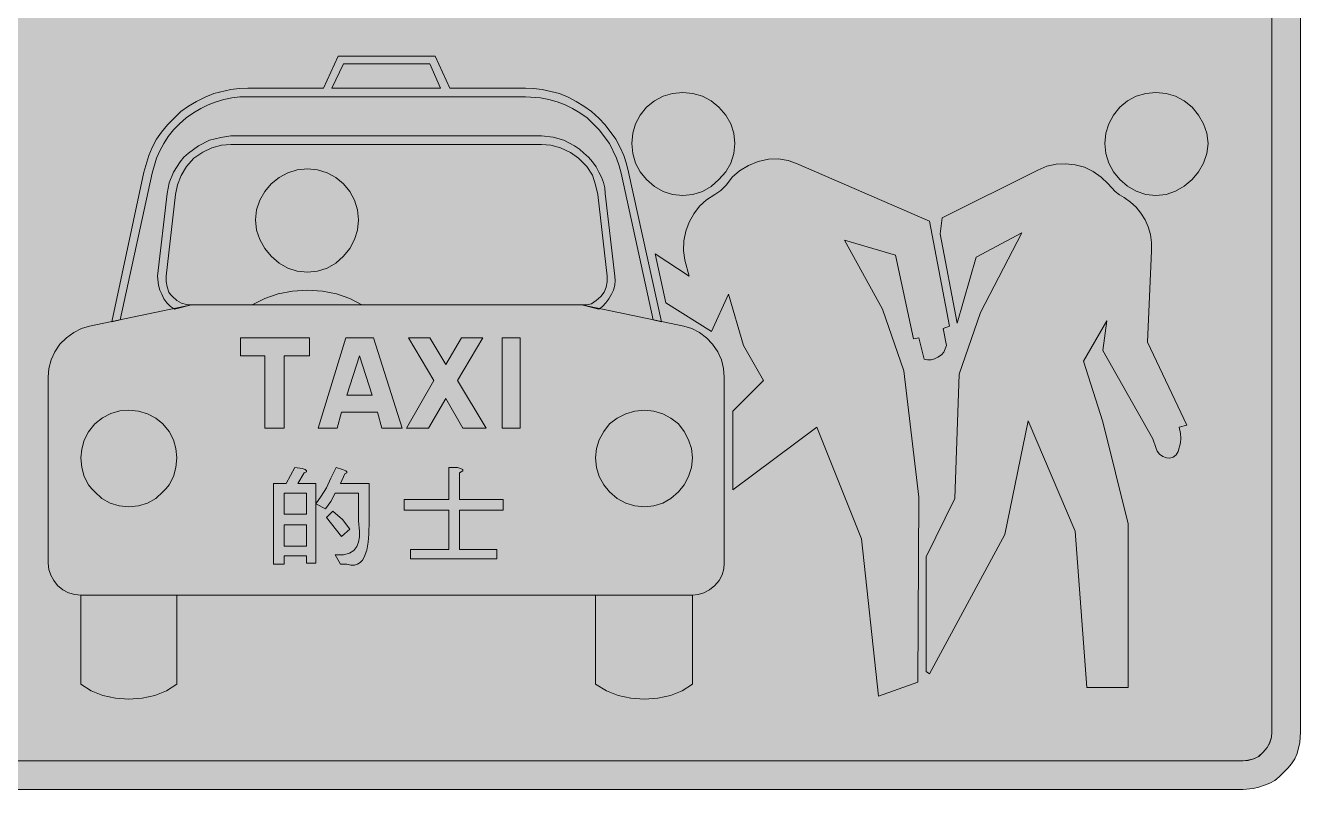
# Model space of a CAD drawing. Header units: metres. Extents: x 94 to 476, y 5 to 264.
# Drawn here: x 259.8 to 475.6, y 4.9 to 134.3 of the extents above; entities that cross this region are included whole.
import ezdxf

# ---------------------------------------------------------------- set-up
doc = ezdxf.new("R2010")
doc.units = ezdxf.units.M
for name, color, linetype, true_color in [('FILL_BLACK_000000', 7, 'Continuous', 0x000000), ('FILL_LIME_00FF00', 7, 'Continuous', 0x00ff00), ('FILL_WHITE_FFFFFF', 7, 'Continuous', 0xffffff)]:
    doc.layers.add(name, color=color, linetype=linetype, true_color=true_color)

msp = doc.modelspace()

# ---------------------------------------------------------------- hatches: boundary and pattern name
at = {"layer": 'FILL_BLACK_000000', "true_color": 0x000000}
h = msp.add_hatch(color=7, dxfattribs=at)
h.dxf.hatch_style = 1
h.paths.add_polyline_path([(468.56, 263.32), (469.5, 262.98), (470.41, 262.64), (471.25, 262.17), (472.03, 261.56), (472.74, 260.82), (473.49, 260.11), (474.11, 259.33), (474.64, 258.49), (475.08, 257.58), (475.48, 255.71), (475.62, 253.98), (475.62, 14.58), (475.48, 12.85), (475.08, 10.98), (474.64, 10.07), (474.11, 9.22), (473.49, 8.45), (472.74, 7.74), (472.03, 7), (471.25, 6.39), (470.41, 5.92), (469.5, 5.58), (468.56, 5.24), (467.63, 5.02), (465.9, 4.86), (103.92, 4.86), (102.19, 5.02), (101.26, 5.24), (100.32, 5.58), (99.41, 5.92), (98.56, 6.39), (97.79, 7), (97.08, 7.74), (96.33, 8.45), (95.71, 9.22), (95.18, 10.07), (94.74, 10.98), (94.33, 12.85), (94.2, 14.58), (94.2, 253.98), (94.33, 255.71), (94.74, 257.58), (95.18, 258.49), (95.71, 259.33), (96.33, 260.11), (97.08, 260.82), (97.79, 261.56), (98.56, 262.17), (99.41, 262.64), (100.32, 262.98), (101.26, 263.32), (102.19, 263.54), (103.92, 263.7), (465.9, 263.7), (467.63, 263.54), (468.56, 263.32)])
h.paths.add_polyline_path([(103.02, 258.73), (102.12, 258.48), (101.24, 258.07), (100.83, 257.77), (100.5, 257.4), (99.82, 256.59), (99.42, 255.78), (99.1, 254.81), (99.06, 253.98), (99.06, 14.58), (99.13, 13.74), (99.37, 12.87), (99.82, 12), (100.5, 11.16), (101.24, 10.48), (102.07, 10.03), (102.98, 9.79), (103.92, 9.72), (465.9, 9.72), (466.76, 9.79), (467.68, 10.03), (468.56, 10.48), (469.32, 11.16), (470, 12), (470.44, 12.87), (470.69, 13.74), (470.76, 14.58), (470.76, 253.98), (470.66, 254.96), (470.38, 255.88), (469.93, 256.7), (469.34, 257.42), (468.62, 258.01), (467.8, 258.46), (466.88, 258.74), (465.9, 258.84), (103.92, 258.84), (103.02, 258.73)], flags=16)
h = msp.add_hatch(color=7, dxfattribs=at)
h.dxf.hatch_style = 1
h.paths.add_polyline_path([(344.4, 123.66), (345.78, 123.6), (347.21, 123.41), (350.16, 122.76), (351.61, 122.16), (353, 121.43), (354.31, 120.61), (355.56, 119.7), (356.81, 118.59), (357.9, 117.43), (359.7, 115.02), (360.44, 113.64), (361.05, 112.23), (361.52, 110.82), (361.86, 109.44), (367.44, 84.06), (366, 84.42), (360.6, 109.26), (360.27, 110.5), (359.81, 111.78), (358.62, 114.3), (356.87, 116.59), (354.84, 118.62), (353.62, 119.5), (352.39, 120.24), (351.12, 120.85), (349.8, 121.32), (348.35, 121.76), (346.97, 122.04), (344.4, 122.22), (297.42, 122.22), (296.07, 122.18), (294.72, 122.04), (293.37, 121.76), (292.02, 121.32), (290.7, 120.85), (289.43, 120.24), (288.2, 119.5), (286.98, 118.62), (285.83, 117.64), (284.82, 116.59), (283.94, 115.48), (283.2, 114.3), (282.49, 113.06), (281.94, 111.78), (281.22, 109.26), (275.82, 84.42), (274.38, 84.06), (279.78, 109.44), (280.66, 112.23), (281.22, 113.64), (281.94, 115.02), (282.81, 116.23), (283.81, 117.43), (286.08, 119.7), (287.36, 120.61), (288.74, 121.43), (290.18, 122.16), (291.66, 122.76), (294.54, 123.41), (295.96, 123.6), (297.42, 123.66), (310.2, 123.66), (312.72, 129.06), (329.1, 129.06), (331.62, 123.66), (344.4, 123.66)])
h.paths.add_polyline_path([(313.62, 127.8), (311.64, 123.66), (330, 123.66), (328.2, 127.8), (313.62, 127.8)], flags=16)
h = msp.add_hatch(color=7, dxfattribs=at)
h.dxf.hatch_style = 1
h.paths.add_polyline_path([(362.57, 116.02), (363.05, 117.63), (363.84, 119.11), (364.92, 120.42), (366.23, 121.5), (367.71, 122.29), (369.32, 122.77), (371.04, 122.94), (372.76, 122.77), (374.37, 122.29), (375.85, 121.5), (377.16, 120.42), (378.34, 119.11), (379.19, 117.63), (379.69, 116.02), (379.86, 114.3), (379.69, 112.58), (379.19, 110.97), (378.34, 109.49), (377.16, 108.18), (375.85, 107), (374.37, 106.15), (372.76, 105.65), (371.04, 105.48), (369.32, 105.65), (367.71, 106.15), (366.23, 107), (364.92, 108.18), (363.84, 109.49), (363.05, 110.97), (362.57, 112.58), (362.4, 114.3), (362.57, 116.02)])
h = msp.add_hatch(color=7, dxfattribs=at)
h.dxf.hatch_style = 1
h.paths.add_polyline_path([(442.67, 116.02), (443.15, 117.63), (443.94, 119.11), (445.02, 120.42), (446.33, 121.5), (447.81, 122.29), (449.42, 122.77), (451.14, 122.94), (452.86, 122.77), (454.47, 122.29), (455.95, 121.5), (457.26, 120.42), (458.37, 119.11), (459.22, 117.63), (459.77, 116.02), (459.96, 114.3), (459.77, 112.58), (459.22, 110.97), (458.37, 109.49), (457.26, 108.18), (455.95, 107.07), (454.47, 106.22), (452.86, 105.67), (451.14, 105.48), (449.42, 105.67), (447.81, 106.22), (446.33, 107.07), (445.02, 108.18), (443.94, 109.49), (443.15, 110.97), (442.67, 112.58), (442.5, 114.3), (442.67, 116.02)])
h = msp.add_hatch(color=7, dxfattribs=at)
h.dxf.hatch_style = 1
h.paths.add_polyline_path([(292.92, 113.98), (291.32, 113.56), (289.76, 112.83), (288.24, 111.78), (287.03, 110.37), (286.1, 108.85), (285.48, 107.27), (285.18, 105.66), (283.56, 91.8), (283.58, 90.9), (283.74, 90), (284.05, 89.12), (284.3, 88.71), (284.64, 88.38), (285.37, 87.7), (286.19, 87.25), (287.04, 87.01), (287.88, 86.94), (285, 86.22), (284.33, 86.69), (283.72, 87.28), (283.2, 87.97), (282.84, 88.74), (282.5, 89.47), (282.28, 90.27), (282.12, 91.8), (283.74, 105.84), (284.1, 107.64), (284.82, 109.44), (285.94, 111.19), (286.59, 111.97), (287.34, 112.68), (289.07, 113.89), (290.94, 114.84), (292.81, 115.33), (294.54, 115.56), (347.1, 115.56), (349.08, 115.38), (350.88, 114.84), (352.73, 113.89), (353.56, 113.32), (354.3, 112.68), (355.07, 111.97), (355.76, 111.19), (356.35, 110.35), (356.82, 109.44), (357.29, 108.6), (357.63, 107.71), (357.83, 106.78), (357.9, 105.84), (359.52, 91.8), (359.59, 91.07), (359.52, 90.27), (359.32, 89.47), (358.98, 88.74), (358.54, 87.97), (358.03, 87.28), (357.46, 86.69), (356.82, 86.22), (353.94, 86.94), (354.75, 86.96), (355.56, 87.12), (356.37, 87.68), (357.18, 88.38), (357.73, 89.12), (358.06, 89.95), (358.22, 90.86), (358.26, 91.8), (356.64, 105.66), (356.26, 107.28), (355.74, 108.9), (354.77, 110.41), (353.4, 111.78), (352.01, 112.75), (350.34, 113.58), (348.72, 113.98), (347.1, 114.12), (294.54, 114.12), (292.92, 113.98)])
h = msp.add_hatch(color=7, dxfattribs=at)
h.dxf.hatch_style = 1
h.paths.add_polyline_path([(381.3, 80.1), (378.78, 88.74), (375.9, 82.44), (368.16, 87.3), (366.36, 95.58), (372.12, 91.8), (371.4, 94.5), (371.16, 96.15), (371.22, 97.81), (371.55, 99.44), (372.12, 100.98), (372.9, 102.39), (373.87, 103.66), (375.06, 104.75), (376.44, 105.66), (377.5, 106.33), (378.42, 107.28), (379.39, 108.56), (380.65, 109.66), (382.14, 110.57), (383.82, 111.24), (385.57, 111.61), (387.26, 111.67), (388.86, 111.42), (390.3, 110.88), (412.8, 101.16), (416.22, 83.34), (415.14, 82.98), (415.68, 80.1), (415.23, 78.97), (414.82, 78.48), (414.24, 78.12), (413.67, 77.81), (413.07, 77.67), (412.47, 77.66), (411.9, 77.76), (411, 81.36), (410.1, 81.18), (407.04, 95.4), (398.4, 97.92), (404.88, 86.22), (408.48, 75.78), (411, 54.36), (410.82, 23.04), (404.16, 20.7), (401.28, 47.34), (393.72, 66.24), (379.5, 55.62), (379.5, 68.94), (384.72, 74.16), (381.3, 80.1)])
h = msp.add_hatch(color=7, dxfattribs=at)
h.dxf.hatch_style = 1
h.paths.add_polyline_path([(414.6, 99), (414.96, 101.7), (431.16, 109.8), (432.68, 110.45), (434.24, 110.79), (435.84, 110.86), (437.46, 110.7), (439.04, 110.27), (440.52, 109.55), (441.86, 108.6), (443.04, 107.46), (444.26, 106.15), (444.96, 105.59), (445.74, 105.12), (446.83, 104.37), (447.79, 103.49), (448.61, 102.48), (449.3, 101.36), (449.83, 100.15), (450.2, 98.87), (450.4, 97.52), (450.42, 96.12), (449.7, 80.64), (456.36, 66.6), (455.1, 66.24), (455.28, 65.16), (455.35, 64.35), (455.3, 63.56), (454.92, 62.1), (454.56, 61.53), (454.07, 61.15), (453.5, 60.99), (452.94, 61.02), (452.3, 61.25), (451.77, 61.65), (451.37, 62.18), (451.14, 62.82), (450.6, 64.26), (442.14, 79.2), (442.86, 84.24), (438.9, 77.4), (442.14, 67.14), (446.46, 49.86), (446.46, 22.14), (439.44, 22.14), (437.46, 48.6), (429.54, 67.32), (425.58, 48.06), (412.8, 24.48), (412.26, 24.84), (412.26, 44.28), (417.12, 54.18), (417.84, 75.24), (421.44, 85.68), (428.46, 99.18), (420.72, 95.04), (417.48, 83.88), (414.6, 99)])
h = msp.add_hatch(color=7, dxfattribs=at)
h.dxf.hatch_style = 1
h.paths.add_polyline_path([(298.87, 103.06), (299.42, 104.67), (300.27, 106.15), (301.38, 107.46), (302.69, 108.54), (304.17, 109.33), (305.78, 109.81), (307.5, 109.98), (309.22, 109.81), (310.83, 109.33), (312.31, 108.54), (313.62, 107.46), (314.7, 106.15), (315.49, 104.67), (315.97, 103.06), (316.14, 101.34), (315.97, 99.62), (315.49, 98.01), (314.7, 96.53), (313.62, 95.22), (312.31, 94.04), (310.83, 93.19), (309.22, 92.69), (307.5, 92.52), (305.78, 92.69), (304.17, 93.19), (302.69, 94.04), (301.38, 95.22), (300.27, 96.53), (299.42, 98.01), (298.87, 99.62), (298.68, 101.34), (298.87, 103.06)])
h = msp.add_hatch(color=7, dxfattribs=at)
h.dxf.hatch_style = 1
h.paths.add_polyline_path([(300.26, 88.02), (302.55, 88.81), (304.97, 89.29), (307.5, 89.46), (310.02, 89.29), (312.43, 88.81), (314.66, 88.02), (316.68, 86.94), (298.14, 86.94), (300.26, 88.02)])
h = msp.add_hatch(color=7, dxfattribs=at)
h.dxf.hatch_style = 1
h.paths.add_polyline_path([(285.36, 37.8), (285.36, 22.68), (283.61, 21.6), (281.65, 20.81), (279.51, 20.33), (277.26, 20.16), (275.01, 20.33), (272.87, 20.81), (270.91, 21.6), (269.16, 22.68), (269.16, 37.8), (285.36, 37.8)])
h = msp.add_hatch(color=7, dxfattribs=at)
h.dxf.hatch_style = 1
h.paths.add_polyline_path([(356.28, 37.8), (372.66, 37.8), (372.66, 22.68), (370.91, 21.6), (368.95, 20.81), (366.81, 20.33), (364.56, 20.16), (362.23, 20.33), (360.08, 20.81), (358.11, 21.6), (356.28, 22.68), (356.28, 37.8)])
at = {"layer": 'FILL_LIME_00FF00', "true_color": 0x00ff00}
h = msp.add_hatch(color=7, dxfattribs=at)
h.dxf.hatch_style = 1
h.paths.add_polyline_path([(266.07, 38.71), (265.2, 39.42), (264.57, 40.26), (264.05, 41.17), (263.71, 42.15), (263.58, 43.2), (263.58, 74.7), (263.71, 76.18), (264.1, 77.62), (264.72, 79), (265.56, 80.28), (266.7, 81.39), (267.94, 82.28), (269.26, 82.94), (270.6, 83.34), (287.88, 86.94), (353.94, 86.94), (371.22, 83.34), (372.56, 82.94), (373.85, 82.28), (375.04, 81.39), (376.08, 80.28), (377, 79), (377.61, 77.62), (377.95, 76.18), (378.06, 74.7), (378.06, 43.2), (377.98, 42.23), (377.72, 41.24), (377.22, 40.29), (376.44, 39.42), (375.57, 38.71), (374.62, 38.2), (373.63, 37.9), (372.66, 37.8), (269.16, 37.8), (268.09, 37.9), (267.04, 38.2), (266.07, 38.71)])
h.paths.add_polyline_path([(284.07, 65.5), (283.02, 66.78), (281.82, 67.75), (280.41, 68.49), (278.87, 68.96), (277.26, 69.12), (275.75, 68.98), (274.24, 68.56), (272.8, 67.83), (271.5, 66.78), (270.45, 65.47), (269.72, 64.03), (269.3, 62.53), (269.16, 61.02), (269.3, 59.41), (269.72, 57.87), (270.45, 56.46), (270.93, 55.83), (271.5, 55.26), (272.7, 54.18), (274.11, 53.39), (275.65, 52.91), (277.26, 52.74), (278.87, 52.91), (280.41, 53.39), (281.82, 54.18), (283.02, 55.26), (283.59, 55.83), (284.07, 56.46), (284.8, 57.87), (285.22, 59.41), (285.36, 61.02), (285.22, 62.6), (284.8, 64.1), (284.07, 65.5)], flags=16)
h.paths.add_polyline_path([(356.91, 57.87), (357.65, 56.46), (358.62, 55.26), (359.93, 54.18), (361.39, 53.39), (362.95, 52.91), (364.56, 52.74), (366.14, 52.91), (367.64, 53.39), (369.04, 54.18), (370.32, 55.26), (371.29, 56.46), (372.03, 57.87), (372.5, 59.41), (372.66, 61.02), (372.5, 62.6), (372.03, 64.1), (371.29, 65.5), (370.32, 66.78), (369.04, 67.75), (367.64, 68.49), (366.14, 68.96), (364.56, 69.12), (362.95, 68.96), (361.39, 68.49), (359.93, 67.75), (358.62, 66.78), (357.65, 65.5), (356.91, 64.1), (356.44, 62.6), (356.28, 61.02), (356.44, 59.41), (356.91, 57.87)], flags=16)
at = {"layer": 'FILL_WHITE_FFFFFF', "true_color": 0xffffff}
h = msp.add_hatch(color=7, dxfattribs=at)
h.dxf.hatch_style = 1
h.paths.add_polyline_path([(465.9, 258.84), (466.76, 258.77), (467.68, 258.52), (468.56, 258.08), (469.32, 257.4), (470, 256.56), (470.45, 255.69), (470.69, 254.82), (470.76, 253.98), (470.76, 14.58), (470.72, 13.75), (470.4, 12.78), (470, 11.97), (469.32, 11.16), (468.51, 10.48), (467.7, 10.08), (466.73, 9.83), (465.9, 9.72), (103.92, 9.72), (102.98, 9.79), (102.08, 10.03), (101.24, 10.48), (100.5, 11.16), (99.82, 12), (99.38, 12.87), (99.13, 13.74), (99.06, 14.58), (99.06, 253.98), (99.16, 254.96), (99.44, 255.88), (99.89, 256.7), (100.48, 257.42), (101.2, 258.01), (102.02, 258.46), (102.94, 258.74), (103.92, 258.84), (465.9, 258.84)])
h = msp.add_hatch(color=7, dxfattribs=at)
h.dxf.hatch_style = 1
h.paths.add_polyline_path([(303.54, 66.06), (300.3, 66.06), (300.3, 78.3), (296.16, 78.3), (296.16, 81.36), (307.86, 81.36), (307.86, 78.3), (303.54, 78.3), (303.54, 66.06)])
h = msp.add_hatch(color=7, dxfattribs=at)
h.dxf.hatch_style = 1
h.paths.add_polyline_path([(319.38, 68.76), (313.26, 68.76), (312.54, 66.06), (309.3, 66.06), (313.98, 81.36), (318.66, 81.36), (323.52, 66.06), (320.1, 66.06), (319.38, 68.76)])
h.paths.add_polyline_path([(314.16, 71.64), (318.48, 71.64), (316.32, 78.3), (314.16, 71.64)], flags=16)
h = msp.add_hatch(color=7, dxfattribs=at)
h.dxf.hatch_style = 1
h.paths.add_polyline_path([(328.2, 81.36), (330.9, 76.86), (333.6, 81.36), (337.2, 81.36), (332.88, 74.16), (337.74, 66.06), (333.78, 66.06), (330.9, 71.1), (328.02, 66.06), (324.24, 66.06), (328.92, 74.16), (324.6, 81.36), (328.2, 81.36)])
h = msp.add_hatch(color=7, dxfattribs=at)
h.dxf.hatch_style = 1
h.paths.add_polyline_path([(343.5, 81.36), (343.5, 66.06), (340.44, 66.06), (340.44, 81.36), (343.5, 81.36)])
h = msp.add_hatch(color=7, dxfattribs=at)
h.dxf.hatch_style = 1
h.paths.add_polyline_path([(307.32, 58.86), (307.32, 58.68), (306.96, 58.5), (305.88, 56.7), (308.94, 56.7), (308.94, 43.2), (307.32, 43.2), (307.32, 44.46), (303.54, 44.46), (303.54, 43.02), (301.74, 43.02), (301.74, 56.7), (303.9, 56.7), (305.34, 59.4), (306.6, 59.22), (307.14, 59.04), (307.32, 58.86)])
h.paths.add_polyline_path([(303.54, 55.08), (303.54, 51.48), (307.32, 51.48), (307.32, 55.08), (303.54, 55.08)], flags=16)
h.paths.add_polyline_path([(307.32, 49.68), (303.54, 49.68), (303.54, 46.08), (307.32, 46.08), (307.32, 49.68)], flags=16)
h = msp.add_hatch(color=7, dxfattribs=at)
h.dxf.hatch_style = 1
h.paths.add_polyline_path([(313.98, 58.86), (314.16, 58.68), (314.16, 58.5), (313.8, 58.32), (313.08, 56.7), (317.94, 56.7), (317.94, 50.4), (317.9, 48.13), (317.79, 46.75), (317.54, 45.39), (317.11, 44.2), (316.8, 43.72), (316.43, 43.32), (315.99, 43.03), (315.47, 42.88), (314.86, 42.87), (314.16, 43.02), (313.08, 43.02), (312.18, 44.64), (313.62, 44.64), (314.61, 44.89), (315.33, 45.36), (315.84, 46), (316.14, 46.78), (316.29, 47.65), (316.32, 48.57), (316.14, 50.4), (316.14, 55.08), (312.18, 55.08), (311.46, 53.64), (310.56, 52.38), (308.94, 53.28), (309.84, 54.54), (310.74, 55.98), (311.46, 57.6), (312.36, 59.4), (313.44, 59.04), (313.98, 58.86)])
h = msp.add_hatch(color=7, dxfattribs=at)
h.dxf.hatch_style = 1
h.paths.add_polyline_path([(333.42, 59.22), (333.78, 59.04), (333.78, 58.86), (333.24, 58.5), (333.24, 54), (340.62, 54), (340.62, 52.2), (333.24, 52.2), (333.24, 45.54), (339.54, 45.54), (339.54, 43.92), (324.96, 43.92), (324.96, 45.54), (331.44, 45.54), (331.44, 52.2), (323.88, 52.2), (323.88, 54), (331.44, 54), (331.44, 59.4), (332.88, 59.4), (333.42, 59.22)])
h = msp.add_hatch(color=7, dxfattribs=at)
h.dxf.hatch_style = 1
h.paths.add_polyline_path([(313.44, 50.58), (314.7, 48.96), (313.26, 47.7), (310.74, 50.94), (311.82, 52.02), (313.44, 50.58)])

# ---------------------------------------------------------------- linework, layer by layer
at = {"layer": 'FILL_BLACK_000000', "lineweight": 0, "true_color": 0x000000}
for points in [[(103.92, 9.72), (465.9, 9.72), (466.76, 9.79), (467.68, 10.03), (468.56, 10.48), (469.32, 11.16), (470, 12), (470.44, 12.87), (470.69, 13.74), (470.76, 14.58), (470.76, 253.98), (470.66, 254.96), (470.38, 255.88), (469.93, 256.7), (469.34, 257.42), (468.62, 258.01), (467.8, 258.46), (466.88, 258.74), (465.9, 258.84), (103.92, 258.84)], [(475.62, 253.98), (475.62, 14.58), (475.48, 12.85), (475.08, 10.98), (474.64, 10.07), (474.11, 9.22), (473.49, 8.45), (472.74, 7.74), (472.03, 7), (471.25, 6.39), (470.41, 5.92), (469.5, 5.58), (468.56, 5.24), (467.63, 5.02), (465.9, 4.86), (103.92, 4.86)]]:
    msp.add_lwpolyline(points, dxfattribs=at)
for points in [[(344.4, 123.66), (345.78, 123.6), (347.21, 123.41), (350.16, 122.76), (351.61, 122.16), (353, 121.43), (354.31, 120.61), (355.56, 119.7), (356.81, 118.59), (357.9, 117.43), (359.7, 115.02), (360.44, 113.64), (361.05, 112.23), (361.52, 110.82), (361.86, 109.44), (367.44, 84.06), (366, 84.42), (360.6, 109.26), (360.27, 110.5), (359.81, 111.78), (358.62, 114.3), (356.87, 116.59), (354.84, 118.62), (353.62, 119.5), (352.39, 120.24), (351.12, 120.85), (349.8, 121.32), (348.35, 121.76), (346.97, 122.04), (344.4, 122.22), (297.42, 122.22), (296.07, 122.18), (294.72, 122.04), (293.37, 121.76), (292.02, 121.32), (290.7, 120.85), (289.43, 120.24), (288.2, 119.5), (286.98, 118.62), (285.83, 117.64), (284.82, 116.59), (283.94, 115.48), (283.2, 114.3), (282.49, 113.06), (281.94, 111.78), (281.22, 109.26), (275.82, 84.42), (274.38, 84.06), (279.78, 109.44), (280.66, 112.23), (281.22, 113.64), (281.94, 115.02), (282.81, 116.23), (283.81, 117.43), (286.08, 119.7), (287.36, 120.61), (288.74, 121.43), (290.18, 122.16), (291.66, 122.76), (294.54, 123.41), (295.96, 123.6), (297.42, 123.66), (310.2, 123.66), (312.72, 129.06), (329.1, 129.06), (331.62, 123.66)], [(313.62, 127.8), (311.64, 123.66), (330, 123.66), (328.2, 127.8)], [(362.57, 116.02), (363.05, 117.63), (363.84, 119.11), (364.92, 120.42), (366.23, 121.5), (367.71, 122.29), (369.32, 122.77), (371.04, 122.94), (372.76, 122.77), (374.37, 122.29), (375.85, 121.5), (377.16, 120.42), (378.34, 119.11), (379.19, 117.63), (379.69, 116.02), (379.86, 114.3), (379.69, 112.58), (379.19, 110.97), (378.34, 109.49), (377.16, 108.18), (375.85, 107), (374.37, 106.15), (372.76, 105.65), (371.04, 105.48), (369.32, 105.65), (367.71, 106.15), (366.23, 107), (364.92, 108.18), (363.84, 109.49), (363.05, 110.97), (362.57, 112.58), (362.4, 114.3)], [(442.67, 116.02), (443.15, 117.63), (443.94, 119.11), (445.02, 120.42), (446.33, 121.5), (447.81, 122.29), (449.42, 122.77), (451.14, 122.94), (452.86, 122.77), (454.47, 122.29), (455.95, 121.5), (457.26, 120.42), (458.37, 119.11), (459.22, 117.63), (459.77, 116.02), (459.96, 114.3), (459.77, 112.58), (459.22, 110.97), (458.37, 109.49), (457.26, 108.18), (455.95, 107.07), (454.47, 106.22), (452.86, 105.67), (451.14, 105.48), (449.42, 105.67), (447.81, 106.22), (446.33, 107.07), (445.02, 108.18), (443.94, 109.49), (443.15, 110.97), (442.67, 112.58), (442.5, 114.3)], [(292.92, 113.98), (291.32, 113.56), (289.76, 112.83), (288.24, 111.78), (287.03, 110.37), (286.1, 108.85), (285.48, 107.27), (285.18, 105.66), (283.56, 91.8), (283.58, 90.9), (283.74, 90), (284.05, 89.12), (284.3, 88.71), (284.64, 88.38), (285.37, 87.7), (286.19, 87.25), (287.04, 87.01), (287.88, 86.94), (285, 86.22), (284.33, 86.69), (283.72, 87.28), (283.2, 87.97), (282.84, 88.74), (282.5, 89.47), (282.28, 90.27), (282.12, 91.8), (283.74, 105.84), (284.1, 107.64), (284.82, 109.44), (285.94, 111.19), (286.59, 111.97), (287.34, 112.68), (289.07, 113.89), (290.94, 114.84), (292.81, 115.33), (294.54, 115.56), (347.1, 115.56), (349.08, 115.38), (350.88, 114.84), (352.73, 113.89), (353.56, 113.32), (354.3, 112.68), (355.07, 111.97), (355.76, 111.19), (356.35, 110.35), (356.82, 109.44), (357.29, 108.6), (357.63, 107.71), (357.83, 106.78), (357.9, 105.84), (359.52, 91.8), (359.59, 91.07), (359.52, 90.27), (359.32, 89.47), (358.98, 88.74), (358.54, 87.97), (358.03, 87.28), (357.46, 86.69), (356.82, 86.22), (353.94, 86.94), (354.75, 86.96), (355.56, 87.12), (356.37, 87.68), (357.18, 88.38), (357.73, 89.12), (358.06, 89.95), (358.22, 90.86), (358.26, 91.8), (356.64, 105.66), (356.26, 107.28), (355.74, 108.9), (354.77, 110.41), (353.4, 111.78), (352.01, 112.75), (350.34, 113.58), (348.72, 113.98), (347.1, 114.12), (294.54, 114.12)], [(381.3, 80.1), (378.78, 88.74), (375.9, 82.44), (368.16, 87.3), (366.36, 95.58), (372.12, 91.8), (371.4, 94.5), (371.16, 96.15), (371.22, 97.81), (371.55, 99.44), (372.12, 100.98), (372.9, 102.39), (373.87, 103.66), (375.06, 104.75), (376.44, 105.66), (377.5, 106.33), (378.42, 107.28), (379.39, 108.56), (380.65, 109.66), (382.14, 110.57), (383.82, 111.24), (385.57, 111.61), (387.26, 111.67), (388.86, 111.42), (390.3, 110.88), (412.8, 101.16), (416.22, 83.34), (415.14, 82.98), (415.68, 80.1), (415.23, 78.97), (414.82, 78.48), (414.24, 78.12), (413.67, 77.81), (413.07, 77.67), (412.47, 77.66), (411.9, 77.76), (411, 81.36), (410.1, 81.18), (407.04, 95.4), (398.4, 97.92), (404.88, 86.22), (408.48, 75.78), (411, 54.36), (410.82, 23.04), (404.16, 20.7), (401.28, 47.34), (393.72, 66.24), (379.5, 55.62), (379.5, 68.94), (384.72, 74.16)], [(414.6, 99), (414.96, 101.7), (431.16, 109.8), (432.68, 110.45), (434.24, 110.79), (435.84, 110.86), (437.46, 110.7), (439.04, 110.27), (440.52, 109.55), (441.86, 108.6), (443.04, 107.46), (444.26, 106.15), (444.96, 105.59), (445.74, 105.12), (446.83, 104.37), (447.79, 103.49), (448.61, 102.48), (449.3, 101.36), (449.83, 100.15), (450.2, 98.87), (450.4, 97.52), (450.42, 96.12), (449.7, 80.64), (456.36, 66.6), (455.1, 66.24), (455.28, 65.16), (455.35, 64.35), (455.3, 63.56), (454.92, 62.1), (454.56, 61.53), (454.07, 61.15), (453.5, 60.99), (452.94, 61.02), (452.3, 61.25), (451.77, 61.65), (451.37, 62.18), (451.14, 62.82), (450.6, 64.26), (442.14, 79.2), (442.86, 84.24), (438.9, 77.4), (442.14, 67.14), (446.46, 49.86), (446.46, 22.14), (439.44, 22.14), (437.46, 48.6), (429.54, 67.32), (425.58, 48.06), (412.8, 24.48), (412.26, 24.84), (412.26, 44.28), (417.12, 54.18), (417.84, 75.24), (421.44, 85.68), (428.46, 99.18), (420.72, 95.04), (417.48, 83.88)], [(298.87, 103.06), (299.42, 104.67), (300.27, 106.15), (301.38, 107.46), (302.69, 108.54), (304.17, 109.33), (305.78, 109.81), (307.5, 109.98), (309.22, 109.81), (310.83, 109.33), (312.31, 108.54), (313.62, 107.46), (314.7, 106.15), (315.49, 104.67), (315.97, 103.06), (316.14, 101.34), (315.97, 99.62), (315.49, 98.01), (314.7, 96.53), (313.62, 95.22), (312.31, 94.04), (310.83, 93.19), (309.22, 92.69), (307.5, 92.52), (305.78, 92.69), (304.17, 93.19), (302.69, 94.04), (301.38, 95.22), (300.27, 96.53), (299.42, 98.01), (298.87, 99.62), (298.68, 101.34)], [(300.26, 88.02), (302.55, 88.81), (304.97, 89.29), (307.5, 89.46), (310.02, 89.29), (312.43, 88.81), (314.66, 88.02), (316.68, 86.94), (298.14, 86.94)], [(285.36, 37.8), (285.36, 22.68), (283.61, 21.6), (281.65, 20.81), (279.51, 20.33), (277.26, 20.16), (275.01, 20.33), (272.87, 20.81), (270.91, 21.6), (269.16, 22.68), (269.16, 37.8)], [(356.28, 37.8), (372.66, 37.8), (372.66, 22.68), (370.91, 21.6), (368.95, 20.81), (366.81, 20.33), (364.56, 20.16), (362.23, 20.33), (360.08, 20.81), (358.11, 21.6), (356.28, 22.68)]]:
    msp.add_lwpolyline(points, close=True, dxfattribs=at)
at = {"layer": 'FILL_LIME_00FF00', "lineweight": 0, "true_color": 0x00ff00}
for points in [[(266.07, 38.71), (265.2, 39.42), (264.57, 40.26), (264.05, 41.17), (263.71, 42.15), (263.58, 43.2), (263.58, 74.7), (263.71, 76.18), (264.1, 77.62), (264.72, 79), (265.56, 80.28), (266.7, 81.39), (267.94, 82.28), (269.26, 82.94), (270.6, 83.34), (287.88, 86.94), (353.94, 86.94), (371.22, 83.34), (372.56, 82.94), (373.85, 82.28), (375.04, 81.39), (376.08, 80.28), (377, 79), (377.61, 77.62), (377.95, 76.18), (378.06, 74.7), (378.06, 43.2), (377.98, 42.23), (377.72, 41.24), (377.22, 40.29), (376.44, 39.42), (375.57, 38.71), (374.62, 38.2), (373.63, 37.9), (372.66, 37.8), (269.16, 37.8), (268.09, 37.9), (267.04, 38.2)], [(284.07, 65.5), (283.02, 66.78), (281.82, 67.75), (280.41, 68.49), (278.87, 68.96), (277.26, 69.12), (275.75, 68.98), (274.24, 68.56), (272.8, 67.83), (271.5, 66.78), (270.45, 65.47), (269.72, 64.03), (269.3, 62.53), (269.16, 61.02), (269.3, 59.41), (269.72, 57.87), (270.45, 56.46), (270.93, 55.83), (271.5, 55.26), (272.7, 54.18), (274.11, 53.39), (275.65, 52.91), (277.26, 52.74), (278.87, 52.91), (280.41, 53.39), (281.82, 54.18), (283.02, 55.26), (283.59, 55.83), (284.07, 56.46), (284.8, 57.87), (285.22, 59.41), (285.36, 61.02), (285.22, 62.6), (284.8, 64.1)], [(356.91, 57.87), (357.65, 56.46), (358.62, 55.26), (359.93, 54.18), (361.39, 53.39), (362.95, 52.91), (364.56, 52.74), (366.14, 52.91), (367.64, 53.39), (369.04, 54.18), (370.32, 55.26), (371.29, 56.46), (372.03, 57.87), (372.5, 59.41), (372.66, 61.02), (372.5, 62.6), (372.03, 64.1), (371.29, 65.5), (370.32, 66.78), (369.04, 67.75), (367.64, 68.49), (366.14, 68.96), (364.56, 69.12), (362.95, 68.96), (361.39, 68.49), (359.93, 67.75), (358.62, 66.78), (357.65, 65.5), (356.91, 64.1), (356.44, 62.6), (356.28, 61.02), (356.44, 59.41)]]:
    msp.add_lwpolyline(points, close=True, dxfattribs=at)
at = {"layer": 'FILL_WHITE_FFFFFF', "lineweight": 0, "true_color": 0xffffff}
msp.add_lwpolyline([(103.92, 258.84), (465.9, 258.84), (466.76, 258.77), (467.68, 258.52), (468.56, 258.08), (469.32, 257.4), (470, 256.56), (470.45, 255.69), (470.69, 254.82), (470.76, 253.98), (470.76, 14.58), (470.72, 13.75), (470.4, 12.78), (470, 11.97), (469.32, 11.16), (468.51, 10.48), (467.7, 10.08), (466.73, 9.83), (465.9, 9.72), (103.92, 9.72)], dxfattribs=at)
for points in [[(303.54, 66.06), (300.3, 66.06), (300.3, 78.3), (296.16, 78.3), (296.16, 81.36), (307.86, 81.36), (307.86, 78.3), (303.54, 78.3)], [(319.38, 68.76), (313.26, 68.76), (312.54, 66.06), (309.3, 66.06), (313.98, 81.36), (318.66, 81.36), (323.52, 66.06), (320.1, 66.06)], [(328.2, 81.36), (330.9, 76.86), (333.6, 81.36), (337.2, 81.36), (332.88, 74.16), (337.74, 66.06), (333.78, 66.06), (330.9, 71.1), (328.02, 66.06), (324.24, 66.06), (328.92, 74.16), (324.6, 81.36)], [(343.5, 81.36), (343.5, 66.06), (340.44, 66.06), (340.44, 81.36)], [(314.16, 71.64), (318.48, 71.64), (316.32, 78.3)], [(307.32, 58.86), (307.32, 58.68), (306.96, 58.5), (305.88, 56.7), (308.94, 56.7), (308.94, 43.2), (307.32, 43.2), (307.32, 44.46), (303.54, 44.46), (303.54, 43.02), (301.74, 43.02), (301.74, 56.7), (303.9, 56.7), (305.34, 59.4), (306.6, 59.22), (307.14, 59.04)], [(313.98, 58.86), (314.16, 58.68), (314.16, 58.5), (313.8, 58.32), (313.08, 56.7), (317.94, 56.7), (317.94, 50.4), (317.9, 48.13), (317.79, 46.75), (317.54, 45.39), (317.11, 44.2), (316.8, 43.72), (316.43, 43.32), (315.99, 43.03), (315.47, 42.88), (314.86, 42.87), (314.16, 43.02), (313.08, 43.02), (312.18, 44.64), (313.62, 44.64), (314.61, 44.89), (315.33, 45.36), (315.84, 46), (316.14, 46.78), (316.29, 47.65), (316.32, 48.57), (316.14, 50.4), (316.14, 55.08), (312.18, 55.08), (311.46, 53.64), (310.56, 52.38), (308.94, 53.28), (309.84, 54.54), (310.74, 55.98), (311.46, 57.6), (312.36, 59.4), (313.44, 59.04)], [(333.42, 59.22), (333.78, 59.04), (333.78, 58.86), (333.24, 58.5), (333.24, 54), (340.62, 54), (340.62, 52.2), (333.24, 52.2), (333.24, 45.54), (339.54, 45.54), (339.54, 43.92), (324.96, 43.92), (324.96, 45.54), (331.44, 45.54), (331.44, 52.2), (323.88, 52.2), (323.88, 54), (331.44, 54), (331.44, 59.4), (332.88, 59.4)], [(303.54, 55.08), (303.54, 51.48), (307.32, 51.48), (307.32, 55.08)], [(313.44, 50.58), (314.7, 48.96), (313.26, 47.7), (310.74, 50.94), (311.82, 52.02)], [(307.32, 49.68), (303.54, 49.68), (303.54, 46.08), (307.32, 46.08)]]:
    msp.add_lwpolyline(points, close=True, dxfattribs=at)

doc.saveas('drawing.dxf')
